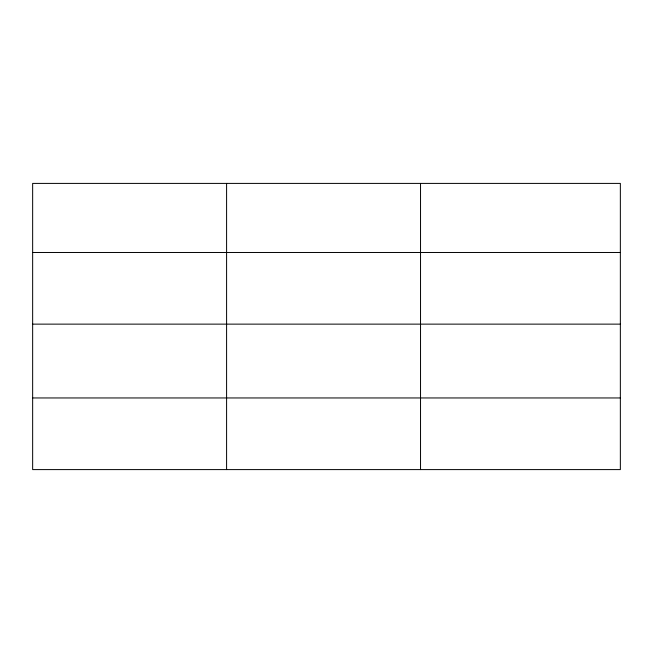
<?xml version="1.0" encoding="UTF-8"?>
<svg xmlns="http://www.w3.org/2000/svg" width="653" height="653" viewBox="0 0 653 653"><rect width="100%" height="100%" fill="white"/><g stroke="black" fill="none" stroke-linecap="round" stroke-linejoin="round"><path stroke-width="0.98" d="M620.35 324.133L620.35 183.403L32.65 183.403L32.65 469.597L620.35 469.597L620.35 324.133L32.65 324.133M32.65 252.482L620.35 252.482M32.65 397.955L620.35 397.955M420.532 183.403L420.532 469.597M226.591 183.403L226.591 469.597"/></g></svg>
